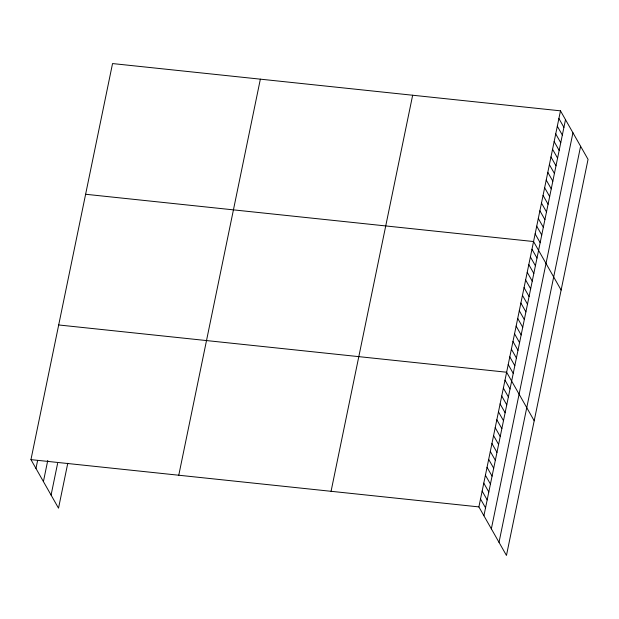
<?xml version="1.0" encoding="UTF-8"?>
<svg xmlns="http://www.w3.org/2000/svg" width="619" height="619" viewBox="0 0 619 619"><rect width="100%" height="100%" fill="white"/><g stroke="black" fill="none" stroke-linecap="round" stroke-linejoin="round"><path stroke-width="0.93" d="M67.773 463.283L58.519 508.168L30.95 459.631L112.542 63.564L560.481 110.832L588.05 159.369L506.458 555.436L478.889 506.899L560.481 110.832M35.972 468.467L37.604 460.551M43.415 481.567L47.764 460.443M51.083 495.068L57.606 463.383M178.767 475.23L260.359 79.162M331.064 491.3L412.656 95.233M483.911 515.743L565.503 119.676M491.347 528.843L572.939 132.775M499.015 542.337L580.607 146.27M85.615 194.265L533.555 241.534L561.124 290.071M58.689 324.967L506.628 372.236L534.197 420.773M30.95 459.631L478.889 506.899M558.895 118.523L563.917 127.359M557.309 126.206L562.331 135.05M555.723 133.897L560.744 142.741M554.144 141.589L559.166 150.425M552.558 149.272L557.58 158.116M550.972 156.963L555.994 165.807M549.393 164.654L554.415 173.49M547.807 172.337L552.829 181.181M546.221 180.028L551.243 188.872M544.643 187.719L549.664 196.556M543.056 195.403L548.078 204.247M541.47 203.094L546.492 211.93M539.884 210.785L544.906 219.621M538.306 218.468L543.327 227.312M536.719 226.159L541.741 234.996M535.133 233.85L540.155 242.687M531.969 249.225L536.99 258.061M530.382 256.916L535.404 265.752M528.804 264.599L533.826 273.443M527.218 272.29L532.239 281.127M525.632 279.981L530.653 288.818M524.053 287.665L529.075 296.509M522.467 295.356L527.489 304.192M520.881 303.039L525.902 311.883M519.295 310.73L524.316 319.574M517.716 318.421L522.738 327.258M516.13 326.105L521.152 334.949M514.544 333.796L519.565 342.64M512.965 341.487L517.987 350.323M511.379 349.17L516.401 358.014M509.793 356.861L514.815 365.705M508.214 364.552L513.236 373.389M504.996 380.159L510.017 389.003M503.363 388.082L508.385 396.918M501.73 396.005L506.752 404.841M500.098 403.921L505.119 412.765M498.465 411.844L503.487 420.688M496.833 419.767L501.854 428.603M495.208 427.69L500.229 436.527M493.575 435.606L498.597 444.45M491.943 443.529L496.964 452.373M490.31 451.452L495.332 460.288M488.677 459.375L493.699 468.212M487.045 467.291L492.066 476.135M485.412 475.214L490.434 484.058M483.779 483.137L488.801 491.973M482.147 491.06L487.168 499.897M480.514 498.984L485.536 507.82"/></g></svg>
